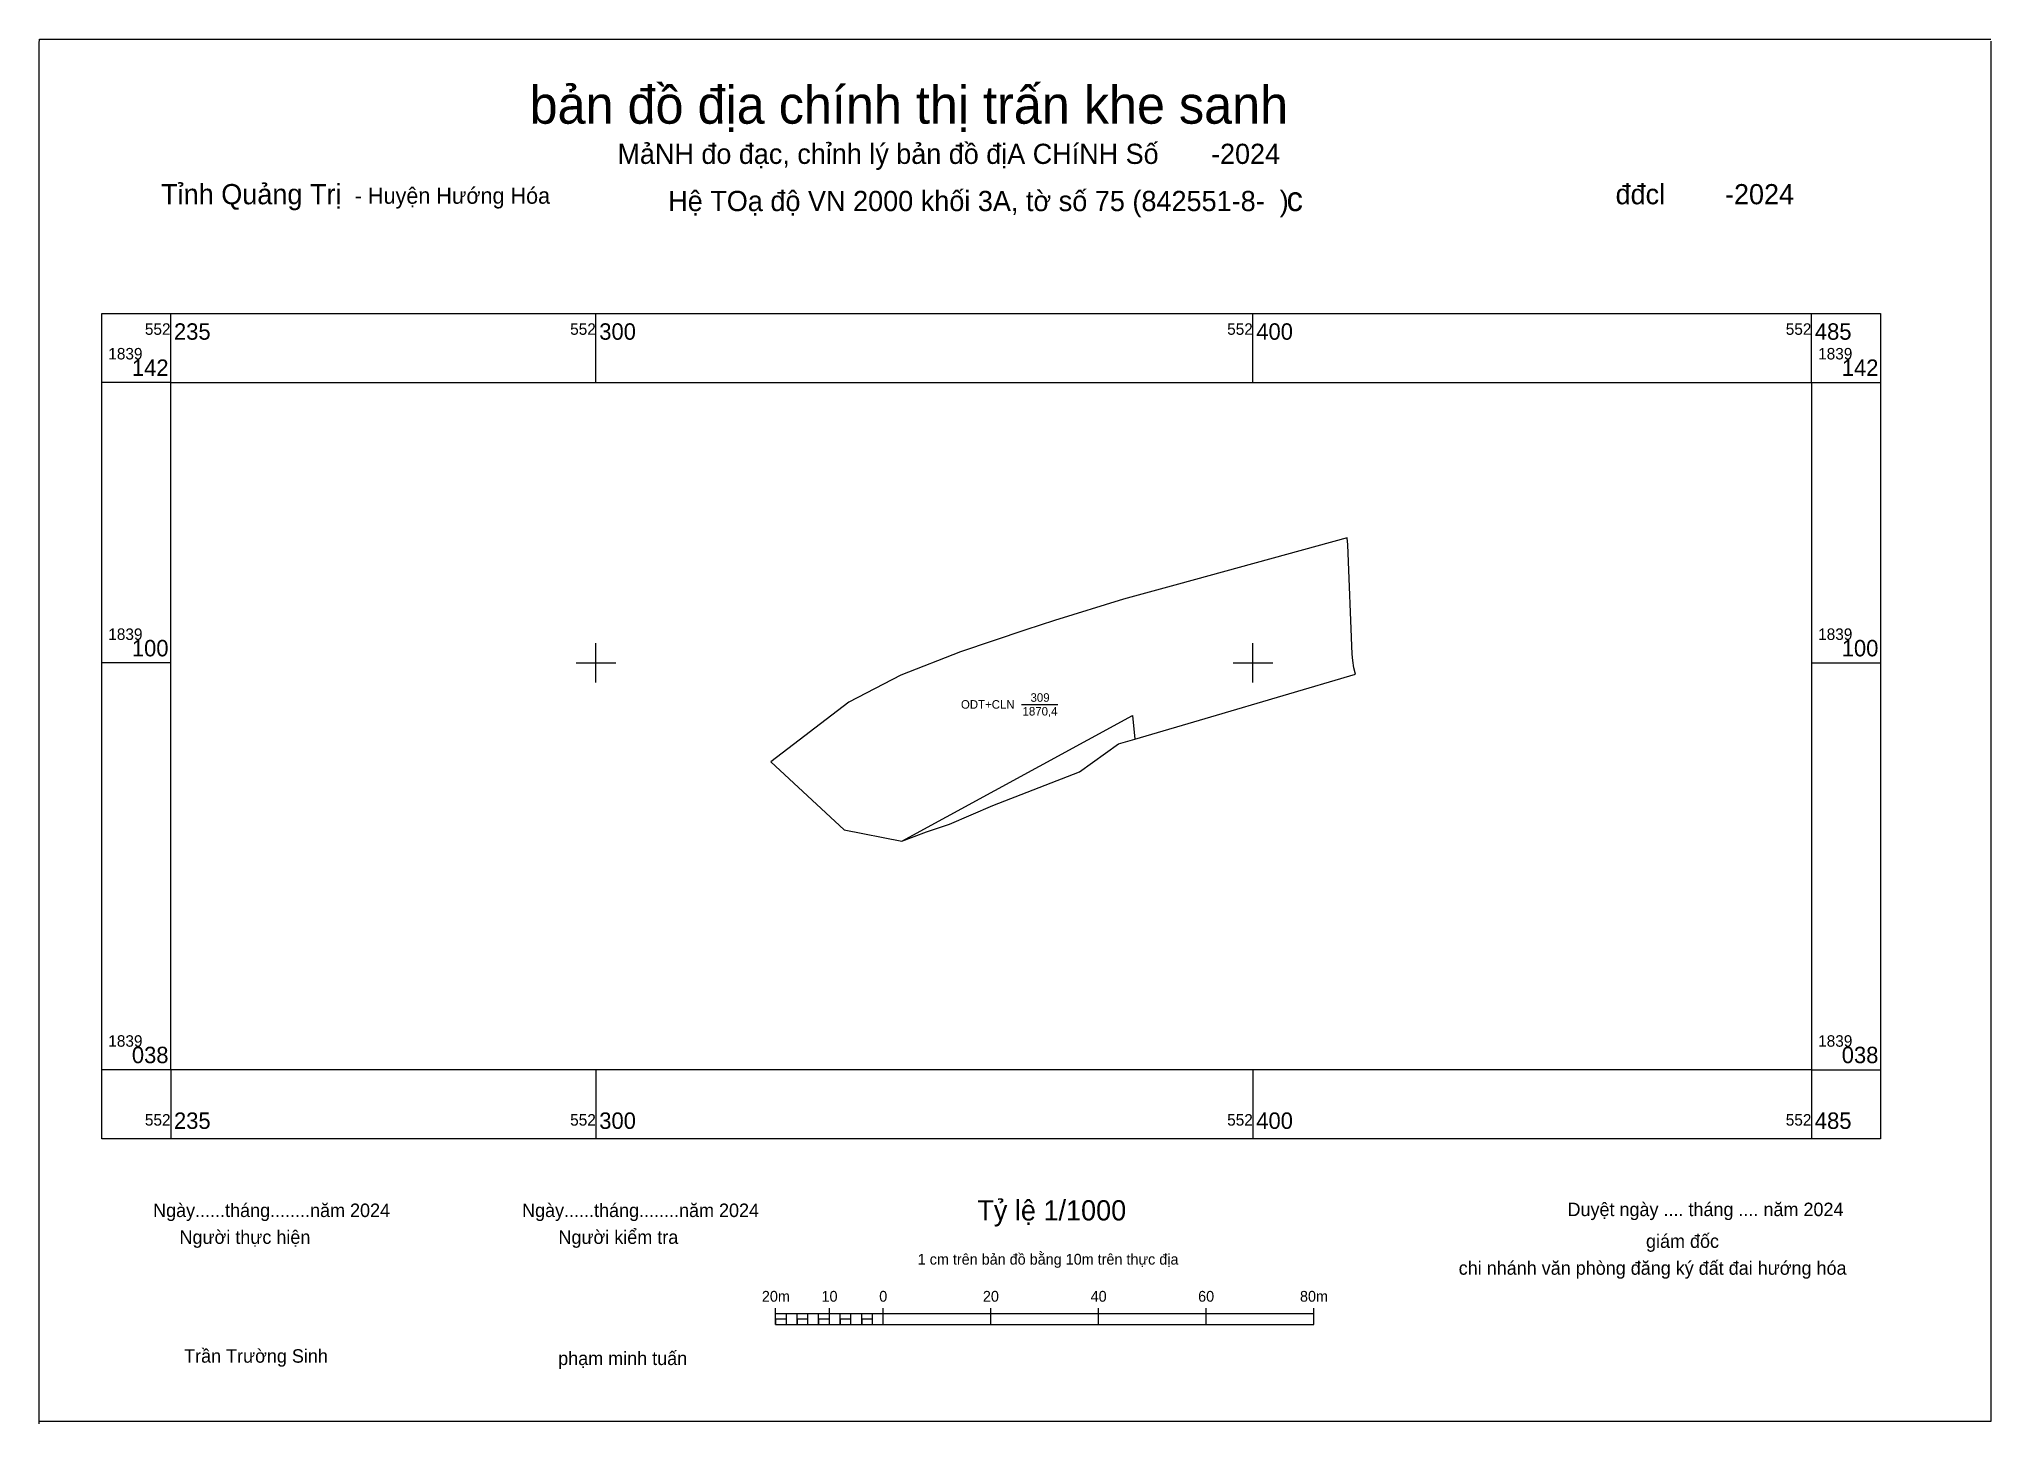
# Model space of a CAD drawing. Extents: x 552215 to 552512, y 1838984 to 1839195.
import ezdxf

# ---------------------------------------------------------------- set-up
doc = ezdxf.new("R2010")
doc.units = 0
for name, color, linetype in [('Level 10', 7, 'Continuous'), ('Level 11', 7, 'Continuous'), ('Level 13', 7, 'Continuous'), ('Level 2', 7, 'Continuous'), ('Level 4', 7, 'Continuous'), ('Level 63', 7, 'Continuous')]:
    doc.layers.add(name, color=color, linetype=linetype)

msp = doc.modelspace()

# ---------------------------------------------------------------- linework, layer by layer
at = {"layer": 'Level 10'}
for p, q in [((552414.31, 1839119.03), (552388.64, 1839111.97)), ((552414.41, 1839117.99), (552414.31, 1839119.03)), ((552415.1, 1839101.33), (552414.41, 1839117.99)), ((552380.3, 1839109.68), (552369.77, 1839106.46)), ((552388.64, 1839111.97), (552380.3, 1839109.68)), ((552365.45, 1839105.02), (552355.5, 1839101.71)), ((552369.77, 1839106.46), (552365.45, 1839105.02)), ((552355.5, 1839101.71), (552346.39, 1839098.14)), ((552415.21, 1839100.38), (552415.1, 1839101.33)), ((552346.39, 1839098.14), (552338.51, 1839094.02)), ((552393.59, 1839091.81), (552415.6, 1839098.28)), ((552415.35, 1839099.26), (552415.21, 1839100.38)), ((552415.6, 1839098.28), (552415.35, 1839099.26)), ((552338.51, 1839094.02), (552326.59, 1839084.94)), ((552346.57, 1839072.89), (552381.68, 1839092.02)), ((552381.68, 1839092.02), (552382, 1839088.4)), ((552382, 1839088.4), (552393.59, 1839091.81)), ((552326.59, 1839084.94), (552337.78, 1839074.61)), ((552337.78, 1839074.61), (552346.57, 1839072.89))]:
    msp.add_line(p, q, dxfattribs=at)
msp.add_lwpolyline([(552346.57, 1839072.89), (552350.3, 1839074.3), (552353.79, 1839075.48), (552360.41, 1839078.31), (552373.58, 1839083.41), (552379.54, 1839087.68), (552382, 1839088.4)], dxfattribs=at)
at = {"layer": 'Level 11'}
for p, q in [((552215.23, 1839194.22), (552215.32, 1839194.92)), ((552215.23, 1838984.22), (552215.23, 1839194.22)), ((552215.32, 1839194.92), (552512.32, 1839194.92)), ((552512.32, 1839194.6), (552512.32, 1838984.6)), ((552512.32, 1838984.6), (552215.32, 1838984.6))]:
    msp.add_line(p, q, dxfattribs=at)
at = {"layer": 'Level 13'}
msp.add_line((552364.79, 1839093.69), (552370.29, 1839093.69), dxfattribs=at)
msp.add_line((552364.79, 1839093.69), (552370.29, 1839093.69), dxfattribs=at)
at = {"layer": 'Level 2'}
for p, q in [((552327.34, 1838999.36), (552327.34, 1839001.82)), ((552327.34, 1839001), (552409.24, 1839001)), ((552328.98, 1838999.36), (552328.98, 1839001)), ((552330.62, 1838999.36), (552330.62, 1839001)), ((552332.26, 1838999.36), (552332.26, 1839001)), ((552333.89, 1838999.36), (552333.89, 1839001)), ((552335.53, 1838999.36), (552335.53, 1839001.82)), ((552337.17, 1838999.36), (552337.17, 1839001)), ((552338.81, 1838999.36), (552338.81, 1839001)), ((552340.45, 1838999.36), (552340.45, 1839001)), ((552342.08, 1838999.36), (552342.08, 1839001)), ((552343.72, 1838999.36), (552343.72, 1839001.82)), ((552360.1, 1838999.36), (552360.1, 1839001.82)), ((552376.48, 1838999.36), (552376.48, 1839001.82)), ((552392.86, 1838999.36), (552392.86, 1839001.82)), ((552409.24, 1838999.36), (552409.24, 1839001.82)), ((552327.34, 1838999.36), (552409.24, 1838999.36))]:
    msp.add_line(p, q, dxfattribs=at)
for points in [[(552327.34, 1838999.36), (552328.98, 1838999.36), (552328.98, 1839000.18), (552327.34, 1839000.18)], [(552330.62, 1838999.36), (552332.26, 1838999.36), (552332.26, 1839000.18), (552330.62, 1839000.18)], [(552333.89, 1838999.36), (552335.53, 1838999.36), (552335.53, 1839000.18), (552333.89, 1839000.18)], [(552337.17, 1838999.36), (552338.81, 1838999.36), (552338.81, 1839000.18), (552337.17, 1839000.18)], [(552340.45, 1838999.36), (552342.08, 1838999.36), (552342.08, 1839000.18), (552340.45, 1839000.18)]]:
    msp.add_lwpolyline(points, close=True, dxfattribs=at)
at = {"layer": 'Level 63'}
for p, q in [((552235.27, 1839142.67), (552235.27, 1839153.17)), ((552300, 1839142.67), (552300, 1839153.17)), ((552400, 1839142.67), (552400, 1839153.17)), ((552485.02, 1839142.67), (552485.02, 1839153.17)), ((552235.27, 1839142.67), (552224.77, 1839142.67)), ((552485.02, 1839142.67), (552495.52, 1839142.67)), ((552300, 1839097), (552300, 1839103)), ((552400, 1839097), (552400, 1839103)), ((552235.27, 1839100), (552224.77, 1839100)), ((552297, 1839100), (552303, 1839100)), ((552397, 1839100), (552403, 1839100)), ((552485.02, 1839100), (552495.52, 1839100)), ((552235.27, 1839038.11), (552224.77, 1839038.11)), ((552235.27, 1839038.11), (552235.27, 1839027.61)), ((552300, 1839038.11), (552300, 1839027.61)), ((552400, 1839038.11), (552400, 1839027.61)), ((552485.02, 1839038.11), (552485.02, 1839027.61)), ((552485.02, 1839038.11), (552495.52, 1839038.11))]:
    msp.add_line(p, q, dxfattribs=at)
for points in [[(552224.77, 1839153.17), (552495.52, 1839153.17), (552495.52, 1839027.61), (552224.77, 1839027.61), (552224.77, 1839153.17)], [(552235.27, 1839142.67), (552485.02, 1839142.67), (552485.02, 1839038.11), (552235.27, 1839038.11), (552235.27, 1839142.67)]]:
    msp.add_lwpolyline(points, dxfattribs=at)

# ---------------------------------------------------------------- texts
at = {"layer": 'Level 13'}
msp.add_text('309', height=1.3, dxfattribs=at).set_placement((552366.14, 1839094.09))
msp.add_text('309', height=1.3, dxfattribs=at).set_placement((552366.14, 1839094.09))
at = {"layer": 'Level 2'}
for s, height, p in [('bản đồ địa chính thị trấn khe sanh', 5.7308, (552289.89, 1839182.04)), ('MảNH đo đạc, chỉnh lý bản đồ địA CHíNH Số       -2024', 3.0697, (552303.27, 1839175.92)), ('Tỉnh Quảng Trị ', 3.0782, (552233.81, 1839169.78)), ('- Huyện Hướng Hóa', 2.456, (552263.29, 1839169.86)), ('Hệ TOạ độ VN 2000 khối 3A, tờ số 75 (842551-8-  )', 3.0782, (552310.99, 1839168.74)), (' đđcl        -2024', 3.0698, (552454.05, 1839169.78)), ('ODT+CLN', 1.3, (552355.55, 1839093.04)), ('ODT+CLN', 1.3, (552355.55, 1839093.04)), ('Ngày......tháng........năm 2024', 2.0472, (552232.59, 1839015.7)), ('Ngày......tháng........năm 2024', 2.0472, (552288.75, 1839015.7)), ('Tỷ lệ 1/1000', 3.0791, (552358.04, 1839015.18)), ('Duyệt ngày .... tháng .... năm 2024', 2.0472, (552447.87, 1839015.84)), ('Người thực hiện', 2.0472, (552236.61, 1839011.62)), ('Người kiểm tra', 2.0472, (552294.29, 1839011.62)), ('giám đốc', 2.047, (552459.82, 1839011.01)), ('1 cm trên bản đồ bằng 10m trên thực địa', 1.6376, (552348.97, 1839008.46)), ('chi nhánh văn phòng đăng ký đất đai hướng hóa', 2.0472, (552431.31, 1839006.92)), ('20m', 1.638, (552325.25, 1839002.82)), ('10', 1.638, (552334.33, 1839002.82)), ('0', 1.64, (552343.11, 1839002.82)), ('20', 1.638, (552358.89, 1839002.82)), ('40', 1.638, (552375.29, 1839002.82)), ('60', 1.638, (552391.65, 1839002.82)), ('80m', 1.638, (552407.15, 1839002.82)), ('Trần Trường Sinh', 2.0472, (552237.31, 1838993.54)), ('phạm minh tuấn', 2.0472, (552294.25, 1838993.18))]:
    msp.add_text(s, height=height, dxfattribs=at).set_placement(p)
at = {"layer": 'Level 4'}
msp.add_text('1870,4', height=1.3, dxfattribs=at).set_placement((552364.93, 1839092))
msp.add_text('1870,4', height=1.3, dxfattribs=at).set_placement((552364.93, 1839092))
at = {"layer": 'Level 63'}
for s, height, p in [('c', 3.72, (552405.11, 1839168.74)), ('552', 1.75, (552231.34, 1839149.92)), ('235', 2.5, (552235.77, 1839149.17)), ('552', 1.75, (552296.07, 1839149.92)), ('300', 2.5, (552300.5, 1839149.17)), ('552', 1.75, (552396.07, 1839149.92)), ('400', 2.5, (552400.5, 1839149.17)), ('552', 1.75, (552481.09, 1839149.92)), ('485', 2.5, (552485.52, 1839149.17)), ('1839', 1.75, (552225.77, 1839146.17)), ('142', 2.5, (552229.37, 1839143.67)), ('1839', 1.75, (552486.02, 1839146.17)), ('142', 2.5, (552489.62, 1839143.67)), ('1839', 1.75, (552225.77, 1839103.5)), ('1839', 1.75, (552486.02, 1839103.5)), ('100', 2.5, (552229.36, 1839101)), ('100', 2.5, (552489.61, 1839101)), ('1839', 1.75, (552225.77, 1839041.61)), ('038', 2.5, (552229.36, 1839039.11)), ('1839', 1.75, (552486.02, 1839041.61)), ('038', 2.5, (552489.61, 1839039.11)), ('552', 1.75, (552231.34, 1839029.61)), ('235', 2.5, (552235.77, 1839029.11)), ('552', 1.75, (552296.07, 1839029.61)), ('300', 2.5, (552300.5, 1839029.11)), ('552', 1.75, (552396.07, 1839029.61)), ('400', 2.5, (552400.5, 1839029.11)), ('552', 1.75, (552481.09, 1839029.61)), ('485', 2.5, (552485.52, 1839029.11))]:
    msp.add_text(s, height=height, dxfattribs=at).set_placement(p)

doc.saveas('drawing.dxf')
